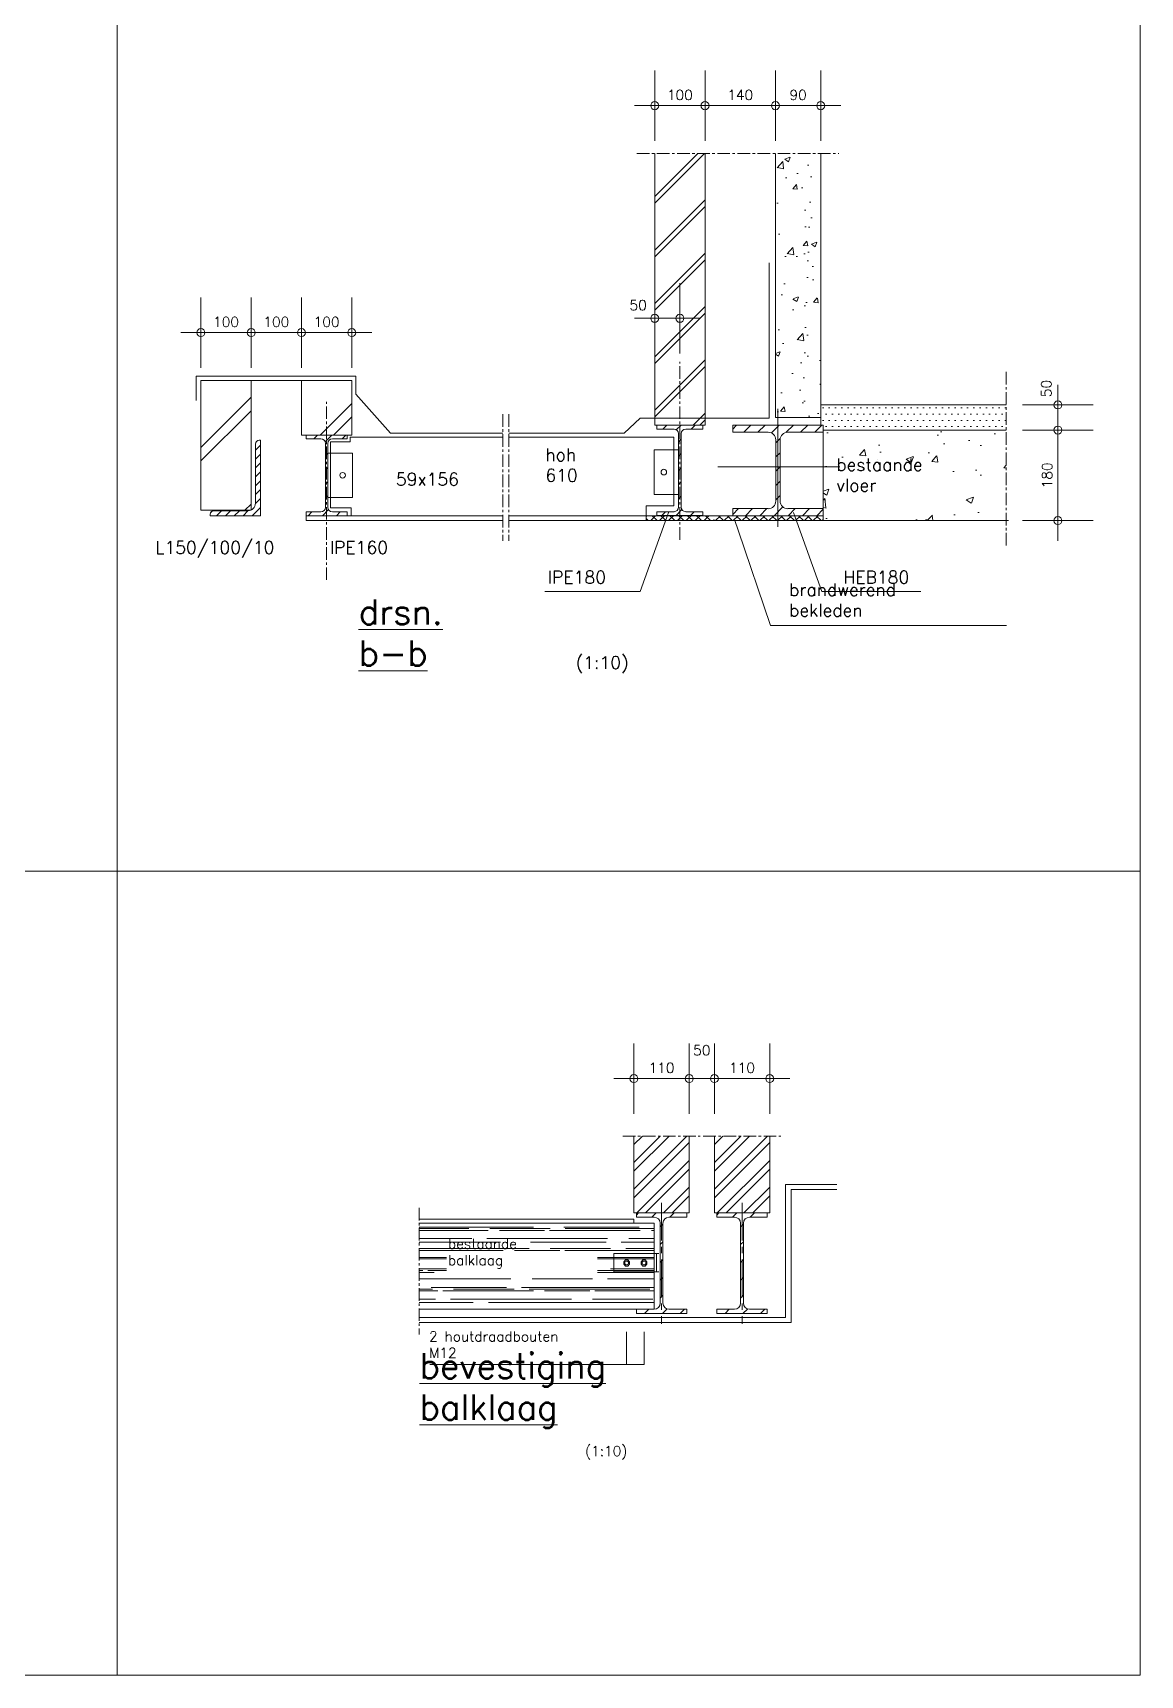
# Model space of a CAD drawing. Header units: millimetres. Extents: x -14163 to 55687, y -143 to 37302.
# Drawn here: x 41268 to 43469, y 28084 to 31349 of the extents above; entities that cross this region are included whole.
import ezdxf

# ---------------------------------------------------------------- set-up
doc = ezdxf.new("R2010")
doc.units = ezdxf.units.MM
doc.linetypes.add('IMPORT-CENTER _3_', pattern=[1016, 635, -127, 127, -127])
doc.linetypes.add('IMPORT-CENTER2 _2_', pattern=[571.5, 381, -63.5, 63.5, -63.5])
for name, color, linetype, lineweight in [('ARCERING', 55, 'Continuous', 13), ('AS', 1, 'IMPORT-CENTER _3_', 13), ('doorbraakdetails_dwg', 8, 'Continuous', 13), ('MAATVOERING', 1, 'Continuous', 13), ('STAAL', 2, 'Continuous', 13), ('STEEL_OUTLINE', 2, 'Continuous', 13)]:
    doc.layers.add(name, color=color, linetype=linetype, lineweight=lineweight)
doc.styles.add('RomanS', font='romans__.ttf', dxfattribs={"height": 635})
doc.styles.add('RomanS_1', font='romans__.ttf', dxfattribs={"height": 1270})
doc.styles.add('RomanS_2', font='romans__.ttf', dxfattribs={"height": 508})

# ---------------------------------------------------------------- blocks, each defined once
blk = doc.blocks.new('doorbraakdetails_dwg_DOT2035-5098677-Details Constructie')
at = {"layer": 'MAATVOERING'}
for p, q in [((0, 17.78), (0, -17.78)), ((-5.08, 0), (10.16, 0))]:
    blk.add_line(p, q, dxfattribs=at)
blk.add_circle((0, 0), 2.03, dxfattribs=at)
blk = doc.blocks.new('doorbraakdetails_dwg_HOEK15010010-5098682-Details Constructie')
at = {"layer": 'ARCERING'}
h = blk.add_hatch(dxfattribs=at)
h.set_pattern_fill('FP_1', color=1, style=0, pattern_type=2)
h.set_pattern_definition([(45, (-20521.456, -29955.27), (-44.90128, 44.90128), [])])
h.paths.add_polyline_path([(-508, 0), (0, 0), (0, 762), (-13, 762), (-23, 761), (-32, 757), (-40, 751), (-46, 743), (-50, 734), (-51, 724), (-51, 127), (-53, 107), (-61, 89), (-73, 73), (-89, 61), (-107, 53), (-127, 51), (-470, 51), (-480, 50), (-489, 46), (-497, 40), (-503, 32), (-507, 23), (-508, 13)])
at = {"color": 2, "lineweight": 13}
for p, q in [((-51, 127), (-51, 724)), ((-470, 51), (-127, 51))]:
    blk.add_line(p, q, dxfattribs=at)
at = {"color": 2, "lineweight": 13, "flags": 128}
blk.add_lwpolyline([(-13, 762), (0, 762), (0, 0), (-508, 0), (-508, 13)], dxfattribs=at)
at = {"color": 2, "lineweight": 13}
for centre, radius, start, end in [((-13, 724), 38.1, 90, 180), ((-470, 13), 38.1, 90, 180), ((-127, 127), 76.2, 270, 0)]:
    blk.add_arc(centre, radius, start, end, dxfattribs=at)
blk = doc.blocks.new('doorbraakdetails_dwg__X4-5098680-Details Constructie')
at = {"layer": 'STEEL_OUTLINE'}
for p, q in [((293547, 211360), (293584, 211397)), ((293661, 211330), (293728, 211397)), ((293834, 211360), (293872, 211397)), ((293664, 211189), (293689, 211215)), ((293664, 211046), (293689, 211071)), ((293664, 210902), (293689, 210927)), ((293664, 210758), (293689, 210784)), ((293490, 210584), (293528, 210622)), ((293634, 210584), (293695, 210646)), ((293777, 210584), (293815, 210622))]:
    blk.add_line(p, q, dxfattribs=at)
blk = doc.blocks.new('doorbraakdetails_dwg_IPE160-5098683-Details Constructie')
at = {"layer": 'STEEL_OUTLINE'}
for p, q in [((-13, -83), (-13, -729)), ((13, -83), (13, -729))]:
    blk.add_line(p, q, dxfattribs=at)
at = {"layer": 'STEEL_OUTLINE', "flags": 128}
for points in [[(58, -38), (208, -38), (208, 0), (-208, 0), (-208, -38), (-58, -38)], [(-58, -775), (-208, -775), (-208, -813), (208, -813), (208, -775), (58, -775)]]:
    blk.add_lwpolyline(points, dxfattribs=at)
at = {"layer": 'STEEL_OUTLINE'}
for centre, start, end in [((-58, -83), 360, 90), ((58, -83), 90, 180), ((-58, -729), 270, 0), ((58, -729), 180, 270)]:
    blk.add_arc(centre, 45.7, start, end, dxfattribs=at)
blk.add_blockref('doorbraakdetails_dwg__X4-5098680-Details Constructie', (-293677, -211397))
blk = doc.blocks.new('doorbraakdetails_dwg_HE180B-5098694-Details Constructie')
at = {"color": 1, "lineweight": 13}
for p, q in [((0, 586), (0, -606)), ((-457, 383), (-418, 422)), ((-346, 351), (-274, 422)), ((-202, 351), (-131, 422)), ((-65, 344), (13, 422)), ((84, 350), (157, 422)), ((229, 351), (300, 422)), ((373, 351), (444, 422)), ((-22, 244), (23, 289)), ((623, 0), (-606, 0)), ((-22, 101), (22, 144)), ((-22, -43), (22, 0)), ((-22, -187), (22, -144)), ((-22, -331), (22, -287)), ((-457, -479), (-399, -421)), ((-327, -492), (-256, -421)), ((-183, -492), (-112, -421)), ((-39, -492), (49, -403)), ((104, -492), (175, -421)), ((248, -492), (319, -421)), ((392, -492), (457, -426))]:
    blk.add_line(p, q, dxfattribs=at)
at = {"color": 2, "lineweight": 13}
for p, q in [((-22, 275), (-22, -345)), ((22, 275), (22, -345))]:
    blk.add_line(p, q, dxfattribs=at)
at = {"color": 2, "lineweight": 13, "flags": 128}
for points in [[(-98, 351), (-457, 351), (-457, 422), (457, 422), (457, 351), (98, 351)], [(98, -421), (457, -421), (457, -492), (-457, -492), (-457, -421), (-98, -421)]]:
    blk.add_lwpolyline(points, dxfattribs=at)
at = {"color": 2, "lineweight": 13}
for centre, start, end in [((-98, 275), 360, 90), ((98, 275), 90, 180), ((-98, -345), 270, 360), ((98, -345), 180, 270)]:
    blk.add_arc(centre, 76.2, start, end, dxfattribs=at)
blk = doc.blocks.new('doorbraakdetails_dwg__X272-5098695-Details Constructie')
at = {"layer": 'STEEL_OUTLINE'}
for p, q in [((293450, 211263), (293491, 211304)), ((293587, 211256), (293635, 211304)), ((293738, 211263), (293778, 211304)), ((293609, 211135), (293636, 211162)), ((293609, 210991), (293636, 211018)), ((293609, 210847), (293636, 210874)), ((293609, 210704), (293636, 210731)), ((293582, 210389), (293644, 210451)), ((293609, 210560), (293636, 210587)), ((293439, 210389), (293479, 210430)), ((293726, 210389), (293767, 210430))]:
    blk.add_line(p, q, dxfattribs=at)
blk = doc.blocks.new('doorbraakdetails_dwg_IPE180-5098696-Details Constructie')
at = {"layer": 'STEEL_OUTLINE'}
for p, q in [((-13, -86), (-13, -828)), ((13, -86), (13, -828))]:
    blk.add_line(p, q, dxfattribs=at)
at = {"layer": 'STEEL_OUTLINE', "flags": 128}
for points in [[(59, -41), (231, -41), (231, 0), (-231, 0), (-231, -41), (-59, -41)], [(-59, -874), (-231, -874), (-231, -914), (231, -914), (231, -874), (59, -874)]]:
    blk.add_lwpolyline(points, dxfattribs=at)
at = {"layer": 'STEEL_OUTLINE'}
for centre, start, end in [((-59, -86), 360, 90), ((59, -86), 90, 180), ((-59, -828), 270, 0), ((59, -828), 180, 270)]:
    blk.add_arc(centre, 45.7, start, end, dxfattribs=at)
blk.add_blockref('doorbraakdetails_dwg__X272-5098695-Details Constructie', (-293623, -211304))
blk = doc.blocks.new('doorbraakdetails_dwg_MOERPLAT-5098692-Details Constructie')
at = {"layer": 'STAAL', "flags": 128}
blk.add_lwpolyline([(-60, 25), (-60, -25), (-25, -63), (25, -63), (60, -25), (60, 25), (25, 63), (-25, 63)], close=True, dxfattribs=at)
at = {"layer": 'STAAL'}
blk.add_circle((0, 0), 38.1, dxfattribs=at)
blk = doc.blocks.new('doorbraakdetails_dwg__X284-5098859-Details Constructie')
at = {"color": 250, "lineweight": 13}
for p, q in [((153071, 56803), (153115, 56846)), ((153247, 56800), (153294, 56846)), ((153431, 56803), (153474, 56846)), ((153288, 56661), (153317, 56689)), ((153288, 56481), (153317, 56509)), ((153288, 56301), (153317, 56330)), ((153288, 56122), (153317, 56150)), ((153288, 55942), (153317, 55971)), ((153176, 55830), (153219, 55873)), ((153356, 55830), (153399, 55873)), ((153535, 55830), (153556, 55851))]:
    blk.add_line(p, q, dxfattribs=at)
blk = doc.blocks.new('doorbraakdetails_dwg_Ipe200-5098860-Details Constructie')
at = {"color": 1, "linetype": 'IMPORT-CENTER2 _2_', "lineweight": 13}
blk.add_line((0, 610), (0, -610), dxfattribs=at)
at = {"color": 2, "lineweight": 13}
for p, q in [((-14, -404), (-14, 404)), ((14, -404), (14, 404))]:
    blk.add_line(p, q, dxfattribs=at)
at = {"color": 2, "lineweight": 13, "flags": 128}
for points in [[(-75, 465), (-254, 465), (-254, 508), (254, 508), (254, 465), (75, 465)], [(-75, -465), (-254, -465), (-254, -508), (254, -508), (254, -465), (75, -465)]]:
    blk.add_lwpolyline(points, dxfattribs=at)
at = {"color": 2, "lineweight": 13}
for centre, start, end in [((-75, 404), 360, 90), ((75, 404), 90, 180), ((-75, -404), 270, 0), ((75, -404), 180, 270)]:
    blk.add_arc(centre, 61, start, end, dxfattribs=at)
at = {"rotation": 180}
blk.add_blockref('doorbraakdetails_dwg__X284-5098859-Details Constructie', (153302, 56338), dxfattribs=at)
blk = doc.blocks.new('doorbraakdetails_dwg-4168051-Details Constructie')
at = {"layer": 'ARCERING'}
h = blk.add_hatch(dxfattribs=at)
h.set_pattern_fill('FP_49', color=256, style=0, pattern_type=2)
h.set_pattern_definition([(45, (660266.2, 53113.8), (-1347.04, 1347.04), []), (45, (660774.2, 83593.8), (-1347.04, 1347.04), [])])
h.paths.add_polyline_path([(694374, 95434), (694374, 109143), (691834, 109143), (691834, 95434), (693104, 95434)])
h = blk.add_hatch(dxfattribs=at)
h.set_pattern_fill('FP_48', color=256, style=0, pattern_type=2)
h.set_pattern_definition([(50, (660266.2, 53113.8), (2732.76, -239.086), [285.75, -3143.25]), (355, (660266.2, 53113.8), (-528.64, 2865.85), [228.6, -2514.6]), (100.451, (660494, 53094), (2204.14, 2626.75), [242.85, -2671.35]), (46.184, (660266, 53876), (4066.19, -630.64), [428.62, -4714.88]), (96.636, (660605, 53823.3), (3561.04, 3711.41), [364.27, -4007.03]), (351.184, (660266, 53876), (3561.07, 3711.38), [342.9, -3771.9]), (21, (660647.2, 53685.3), (2274.216, -1533.98), [285.75, -3143.25]), (326, (660647.2, 53685.3), (927.03, 2762.82), [228.6, -2514.6]), (71.451, (660836.7, 53557.5), (3201.26, 1228.82), [242.85, -2671.35]), (37.5, (660266.2, 53113.8), (46.329, 1268.326), [0, -2484.12, 0, -2552.7, -2524.125]), (37.5, (660266.2, 53113.8), (46.329, 1268.326), [-5036.82, 0, -2524.125]), (7.5, (660266.2, 53113.8), (1002.295, 1502.709), [0, -1455.42, 0, -2426.97, -962.025]), (7.5, (660266.2, 53113.8), (1002.295, 1502.709), [-3882.39, 0, -962.025]), (327.5, (659416.5, 53113.8), (2033.863, -85.934), [0, -952.5, 0, -2971.8, -3943.35]), (327.5, (659416.5, 53113.8), (2033.863, -85.934), [-3924.3, 0, -3943.35]), (317.5, (659035.5, 53113.8), (2221.94, 381.4), [0, -1238.25, 0, -1973.58, -2800.35]), (317.5, (659035.5, 53113.8), (2221.94, 381.4), [-3211.83, 0, -2800.35])])
h.paths.add_polyline_path([(700216, 95820), (700216, 109143), (697930, 109143), (697930, 95820)])
h = blk.add_hatch(dxfattribs=at)
h.set_pattern_fill('FP_45', color=256, style=0, pattern_type=2)
h.set_pattern_definition([(45, (624989, 57376), (-2694.08, 2694.08), []), (45, (626005, 118336), (-2694.08, 2694.08), [])])
h.paths.add_polyline_path([(668920, 91136), (671421, 91136), (671460, 91152), (671460, 97685), (668920, 97685)])
h.paths.add_polyline_path([(676540, 94926), (676540, 97685), (674000, 97685), (674000, 94926)])
h = blk.add_hatch(dxfattribs=at)
h.set_pattern_fill('FP_46', color=256, style=0, pattern_type=2)
h.set_pattern_definition([(0, (660266.16, 53113.85), (158.75, 317.5), [0, -317.5])])
h.paths.add_polyline_path([(709575, 95185), (709575, 96455), (700216, 96455), (700216, 95434), (700343, 95434), (700343, 95185)])
h = blk.add_hatch(dxfattribs=at)
h.set_pattern_fill('FP_47', color=256, style=0, pattern_type=2)
h.set_pattern_definition([(50, (660266.2, 53113.8), (3643.68, -318.78), [381, -4191]), (355, (660266, 53114), (-704.86, 3821.14), [304.8, -3352.8]), (100.451, (660569.8, 53087.3), (2938.85, 3502.33), [323.8, -3561.8]), (46.184, (660266, 54130), (5421.58, -840.86), [571.5, -6286.5]), (96.636, (660718, 54060), (4748.05, 4948.55), [485.7, -5342.7]), (351.184, (660266, 54130), (4748.1, 4948.5), [457.2, -5029.2]), (21, (660774.2, 53875.8), (3032.29, -2045.3), [381, -4191]), (326, (660774, 53876), (1236.04, 3683.76), [304.8, -3352.8]), (71.451, (661027, 53705.4), (4268.34, 1638.42), [323.8, -3561.8]), (37.5, (660266.2, 53113.8), (61.772, 1691.1), [0, -3312.16, 0, -3403.6, -3365.5]), (37.5, (660266.2, 53113.8), (61.772, 1691.1), [-6715.76, 0, -3365.5]), (7.5, (660266.2, 53113.8), (1336.393, 2003.61), [0, -1940.56, 0, -3235.96, -1282.7]), (7.5, (660266.2, 53113.8), (1336.393, 2003.61), [-5176.52, 0, -1282.7]), (327.5, (659133.3, 53113.8), (2711.818, -114.58), [0, -1270, 0, -3962.4, -5257.8]), (327.5, (659133.3, 53113.8), (2711.818, -114.58), [-5232.4, 0, -5257.8]), (317.5, (658625.3, 53113.8), (2962.586, 508.53), [0, -1651, 0, -2631.44, -3733.8]), (317.5, (658625.3, 53113.8), (2962.586, 508.53), [-4282.44, 0, -3733.8])])
h.paths.add_polyline_path([(709575, 90613), (709575, 95185), (700343, 95185), (700343, 90613)])
h.paths.add_polyline_path([(708842, 91815), (700965, 91815), (700965, 92767), (708842, 92767)])
h = blk.add_hatch(dxfattribs=at)
h.set_pattern_fill('FP_51', color=256, style=0, pattern_type=2)
h.set_pattern_definition([(45, (216777.78, -328960.1), (-224.5064, 224.5064), []), (135, (216777.78, -328960.1), (-224.5064, -224.5064), [])])
h.paths.add_polyline_path([(694816, 90613), (694816, 90862), (691394, 90862), (691394, 90613), (693104, 90613)])
h = blk.add_hatch(dxfattribs=at)
h.set_pattern_fill('FP_50', color=256, style=0, pattern_type=2)
h.set_pattern_definition([(45, (533049.3, 2452.73), (-224.5064, 224.5064), []), (135, (533049.3, 2452.73), (-224.5064, -224.5064), [])])
h.paths.add_polyline_path([(700343, 90613), (700343, 90862), (694816, 90862), (694816, 90613)])
h = blk.add_hatch(dxfattribs=at)
h.set_pattern_fill('FP_102', color=256, style=0, pattern_type=2)
h.set_pattern_definition([(45, (656214.5, 9774.1), (-673.519, 673.519), []), (45, (656663.5, 9774.1), (-673.519, 673.519), [])])
h.paths.add_polyline_path([(693576, 55658), (693576, 59541), (690782, 59541), (690782, 55658)])
h = blk.add_hatch(dxfattribs=at)
h.set_pattern_fill('FP_104', color=256, style=0, pattern_type=2)
h.set_pattern_definition([(45, (660278.5, 9774.1), (-673.519, 673.519), []), (45, (660727.5, 9774.1), (-673.519, 673.519), [])])
h.paths.add_polyline_path([(694846, 55658), (697640, 55658), (697640, 59541), (694846, 59541), (694846, 56545)])
h = blk.add_hatch(dxfattribs=at)
h.set_pattern_fill('FP_103', color=256, style=0, pattern_type=2)
h.set_pattern_definition([(0, (656214.5, 9774.05), (1676.4, 762), [11430, -1524, 3810, -762]), (0, (657228, 10155.1), (-762, 1013.46), [2286, -251.46, 4572, -571.5]), (0, (656595.5, 10421.75), (3962.4, 510.54), [6096, -1066.8, 3048, -762])])
h.paths.add_polyline_path([(688786, 50794), (691803, 50794), (691803, 55138), (679940, 55138), (679940, 50794)])
h.paths.add_polyline_path([(681323, 52593), (681323, 53609), (688943, 53609), (688943, 52593), (688786, 52593)])
h.paths.add_polyline_path([(691230, 52975), (691145, 53068), (691145, 53195), (691230, 53289), (691357, 53289), (691443, 53195), (691443, 53068), (691357, 52975)])
h.paths.add_polyline_path([(690481, 52975), (690354, 52975), (690268, 53068), (690268, 53195), (690354, 53289), (690481, 53289), (690567, 53195), (690567, 53068)])
h.paths.add_polyline_path([(691294, 53036), (691318, 53040), (691341, 53049), (691361, 53064), (691376, 53084), (691386, 53107), (691389, 53132), (691386, 53156), (691376, 53179), (691361, 53199), (691341, 53214), (691318, 53224), (691294, 53227), (691269, 53224), (691246, 53214), (691226, 53199), (691211, 53179), (691202, 53156), (691199, 53132), (691202, 53107), (691211, 53084), (691226, 53064), (691246, 53049), (691269, 53040)])
h.paths.add_polyline_path([(690417, 53036), (690442, 53040), (690465, 53049), (690485, 53064), (690500, 53084), (690509, 53107), (690513, 53132), (690509, 53156), (690500, 53179), (690485, 53199), (690465, 53214), (690442, 53224), (690417, 53227), (690393, 53224), (690370, 53214), (690350, 53199), (690335, 53179), (690325, 53156), (690322, 53132), (690325, 53107), (690335, 53084), (690350, 53064), (690370, 53049), (690393, 53040)])
at = {"color": 2, "lineweight": 13}
for p, q in [((668920, 97685), (676540, 97685)), ((676540, 94926), (674000, 94926)), ((676504, 91266), (676504, 90862)), ((671414, 91136), (668920, 91136)), ((671460, 91136), (671414, 91136)), ((700343, 90613), (684471, 90613))]:
    blk.add_line(p, q, dxfattribs=at)
at = {"color": 1, "lineweight": 13}
for p, q in [((709575, 96455), (700216, 96455)), ((700216, 95820), (697930, 95820)), ((709575, 95185), (700343, 95185)), ((709702, 90613), (700343, 90613))]:
    blk.add_line(p, q, dxfattribs=at)
at = {"color": 2, "lineweight": 13, "flags": 128}
for points in [[(684166, 94824), (676464, 94824), (676464, 94592), (675459, 94592), (675459, 91266), (676504, 91266)], [(691394, 90613), (691394, 90862), (691394, 91355), (692793, 91355), (692793, 94824), (684471, 94824)], [(684166, 90613), (674229, 90613), (674229, 90862), (684166, 90862)], [(700343, 90862), (691394, 90862), (684471, 90862)], [(679940, 50794), (691803, 50794), (691803, 55138), (679940, 55138)]]:
    blk.add_lwpolyline(points, dxfattribs=at)
at = {"color": 250, "lineweight": 13, "flags": 128}
for points in [[(675347, 94023), (676572, 94023), (676572, 91773), (675347, 91773)], [(693025, 94182), (691800, 94182), (691800, 91932), (693025, 91932)], [(692534, 91029), (692362, 90551), (691093, 87033), (686286, 87033)], [(695877, 90613), (696041, 90132), (697677, 85322), (709602, 85322)], [(698836, 91029), (699008, 90551), (700277, 87033), (705278, 87033)]]:
    blk.add_lwpolyline(points, dxfattribs=at)
at = {"color": 250, "lineweight": 13}
for centre in [(676077, 92902), (692295, 93061)]:
    blk.add_circle(centre, 142, dxfattribs=at)
at = {"layer": 'ARCERING', "flags": 128}
for points in [[(684471, 95032), (690292, 95032), (691093, 95790), (697604, 95790), (697604, 103629)], [(684166, 95032), (678501, 95032), (676741, 97000), (676741, 97901), (668685, 97901), (668685, 96684)]]:
    blk.add_lwpolyline(points, dxfattribs=at)
at = {"layer": 'AS'}
for p, q in [((690932, 109143), (701123, 109143)), ((693104, 89648), (693104, 98636)), ((709575, 98119), (709575, 89344)), ((675270, 87616), (675270, 96604)), ((684166, 95988), (684166, 89593)), ((684471, 95988), (684471, 89593)), ((690223, 59541), (694134, 59541)), ((694287, 59541), (698198, 59541)), ((679940, 55920), (679940, 49526))]:
    blk.add_line(p, q, dxfattribs=at)
at = {"layer": 'MAATVOERING'}
for p, q in [((692342, 111564), (693866, 111564)), ((694882, 111564), (697422, 111564)), ((698438, 111564), (699708, 111564)), ((691834, 95434), (691834, 109143)), ((694374, 95434), (694374, 109143)), ((697930, 95820), (697930, 109143)), ((700216, 95434), (700216, 109143)), ((691326, 100828), (690818, 100828)), ((691834, 100828), (693104, 100828)), ((693612, 100828), (694120, 100828)), ((669428, 100105), (670952, 100105)), ((671968, 100105), (673492, 100105)), ((674508, 100105), (676032, 100105)), ((712188, 96963), (712188, 97471)), ((712188, 95185), (712188, 96455)), ((700343, 90613), (700343, 95185)), ((601821, 72912), (716342, 72912)), ((693576, 62442), (694846, 62442)), ((698442, 50376), (698442, 57092)), ((698716, 50133), (698716, 56849)), ((690404, 49656), (690404, 48000))]:
    blk.add_line(p, q, dxfattribs=at)
at = {"layer": 'MAATVOERING', "color": 2}
for p, q in [((668920, 91136), (668920, 97685)), ((671460, 91155), (671460, 97685)), ((674000, 94926), (674000, 97685)), ((676540, 94926), (676540, 97685)), ((671460, 91136), (671460, 91155))]:
    blk.add_line(p, q, dxfattribs=at)
at = {"layer": 'MAATVOERING', "flags": 128}
blk.add_lwpolyline([(716342, 180977), (716342, 223774), (367854, 223774), (367854, 32321), (716342, 32321), (716342, 138181)], close=True, dxfattribs=at)
for points in [[(664698, 223774), (664698, 180977), (664698, 32321)], [(712188, 91121), (712188, 94677), (712188, 94169)], [(691290, 62442), (693068, 62442), (692560, 62442)], [(697132, 62442), (695354, 62442), (695862, 62442)], [(680472, 48000), (691300, 48000), (691300, 49656)]]:
    blk.add_lwpolyline(points, dxfattribs=at)
at = {"layer": 'STAAL', "color": 1}
for p, q in [((691834, 95434), (691948, 95434)), ((694260, 95434), (694374, 95434)), ((701032, 57092), (698442, 57092)), ((701032, 56849), (698716, 56849)), ((698442, 50376), (679940, 50376)), ((698716, 50133), (679940, 50133))]:
    blk.add_line(p, q, dxfattribs=at)
at = {"layer": 'STAAL'}
blk.add_line((691928, 53610), (691928, 52683), dxfattribs=at)
at = {"layer": 'STAAL', "color": 1, "flags": 128}
for points in [[(690782, 59541), (690782, 55658), (693576, 55658), (693576, 59541)], [(694846, 59541), (694846, 55658), (697640, 55658), (697640, 59541)], [(679940, 55346), (690782, 55346), (690782, 55138)]]:
    blk.add_lwpolyline(points, dxfattribs=at)
at = {"layer": 'STAAL', "flags": 128}
blk.add_lwpolyline([(692035, 53610), (689767, 53610), (689767, 52683), (692035, 52683)], dxfattribs=at)
at = {"xscale": 100, "yscale": 100, "zscale": 100}
for p, rotation in [((691834, 111564), 180), ((694374, 111564), 180), ((697930, 111564), 180), ((693104, 100828), 180), ((668920, 100105), 180), ((671460, 100105), 180), ((674000, 100105), 180), ((712188, 96455), 270), ((712188, 95185), 90), ((712188, 95185), 90), ((712188, 90613), 270), ((690782, 62442), 180), ((694846, 62442), 180), ((694846, 62442), 180)]:
    blk.add_blockref('doorbraakdetails_dwg_DOT2035-5098677-Details Constructie', p, dxfattribs=dict(at, rotation=rotation))
for name, p, xscale, yscale, zscale in [('doorbraakdetails_dwg_DOT2035-5098677-Details Constructie', (694374, 111564), 100, 100, 100), ('doorbraakdetails_dwg_DOT2035-5098677-Details Constructie', (697930, 111564), 100, 100, 100), ('doorbraakdetails_dwg_DOT2035-5098677-Details Constructie', (700216, 111564), 100, 100, 100), ('doorbraakdetails_dwg_DOT2035-5098677-Details Constructie', (691834, 100828), 100, 100, 100), ('doorbraakdetails_dwg_DOT2035-5098677-Details Constructie', (671460, 100105), 100, 100, 100), ('doorbraakdetails_dwg_DOT2035-5098677-Details Constructie', (674000, 100105), 100, 100, 100), ('doorbraakdetails_dwg_DOT2035-5098677-Details Constructie', (676540, 100105), 100, 100, 100), ('doorbraakdetails_dwg_HE180B-5098694-Details Constructie', (698057, 93322), 5, 5, 5), ('doorbraakdetails_dwg_IPE180-5098696-Details Constructie', (693104, 95434), 5, 5, 5), ('doorbraakdetails_dwg_HOEK15010010-5098682-Details Constructie', (671929, 90860), 5, 5, 5), ('doorbraakdetails_dwg_IPE160-5098683-Details Constructie', (675270, 94926), 5, 5, 5), ('doorbraakdetails_dwg_DOT2035-5098677-Details Constructie', (693576, 62442), 100, 100, 100), ('doorbraakdetails_dwg_DOT2035-5098677-Details Constructie', (693576, 62442), 100, 100, 100), ('doorbraakdetails_dwg_DOT2035-5098677-Details Constructie', (697640, 62442), 100, 100, 100), ('doorbraakdetails_dwg_Ipe200-5098860-Details Constructie', (692179, 53118), 5, 5, 5), ('doorbraakdetails_dwg_Ipe200-5098860-Details Constructie', (696243, 53118), 5, 5, 5), ('doorbraakdetails_dwg_MOERPLAT-5098692-Details Constructie', (690417, 53132), 2.5, 2.5, 2.5), ('doorbraakdetails_dwg_MOERPLAT-5098692-Details Constructie', (690417, 53132), 2.5, 2.5, 2.5), ('doorbraakdetails_dwg_MOERPLAT-5098692-Details Constructie', (691294, 53132), 2.5, 2.5, 2.5)]:
    blk.add_blockref(name, p, dxfattribs=dict(xscale=xscale, yscale=yscale, zscale=zscale))
at = {"layer": 'MAATVOERING', "color": 2, "line_spacing_factor": 0.983083}
for s, insert, char_height, width, attachment_point, style in [('100', (693104, 112359), 508, 1763.82, 2, 'RomanS_2'), ('140', (696152, 112359), 508, 1763.82, 2, 'RomanS_2'), ('90', (699073, 112359), 508, 1175.88, 2, 'RomanS_2'), ('50', (690996, 101743), 508, 1175.88, 2, 'RomanS_2'), ('100', (670190, 100900), 508, 1763.82, 2, 'RomanS_2'), ('100', (672730, 100900), 508, 1763.82, 2, 'RomanS_2'), ('100', (675270, 100900), 508, 1763.82, 2, 'RomanS_2'), ('hoh\\P610', (686314, 94258), 635, 2203.84, 1, 'RomanS'), ('bestaande\\Pvloer', (701003, 93757), 635, 5923.3, 1, 'RomanS'), ('59x156', (678766, 93018), 635, 4299.42, 1, 'RomanS'), ('L150/100/10', (666618, 89575), 635, 8096.21, 1, 'RomanS'), ('IPE160', (675432, 89575), 635, 3982.38, 1, 'RomanS'), ('IPE180', (686433, 88071), 635, 3982.38, 1, 'RomanS'), ('HEB180', (701364, 88071), 635, 4670.59, 1, 'RomanS'), ('brandwerend\\Pbekleden', (698622, 87445), 635, 7338.4, 1, 'RomanS'), ('(1:10)', (687844, 83761), 635, 3618.94, 1, 'RomanS'), ('50', (694211, 64126), 508, 1175.88, 2, 'RomanS_2'), ('110', (692179, 63237), 508, 1763.82, 2, 'RomanS_2'), ('110', (696243, 63237), 508, 1763.82, 2, 'RomanS_2'), ('bestaande\\Pbalklaag', (681395, 54359), 508, 4740.65, 1, 'RomanS_2'), ('2 houtdraadbouten\\PM12', (680440, 49678), 508, 9041.88, 1, 'RomanS_2'), ('(1:10)', (688319, 43889), 508, 2896.37, 1, 'RomanS_2')]:
    blk.add_mtext(s, dxfattribs=dict(at, insert=insert, char_height=char_height, width=width, attachment_point=attachment_point, style=style))
at = {"layer": 'MAATVOERING', "color": 2, "char_height": 508, "attachment_point": 2, "rotation": 90, "line_spacing_factor": 0.983083, "style": 'RomanS_2'}
for s, insert, width in [('50', (711353, 97282), 1175.88), ('180', (711393, 92899), 1763.82)]:
    blk.add_mtext(s, dxfattribs=dict(at, insert=insert, width=width))
at = {"layer": 'MAATVOERING', "color": 6, "char_height": 1270, "attachment_point": 1, "line_spacing_factor": 0.983083, "style": 'RomanS_1'}
for s, insert, width in [('\\Ldrsn.\\Pb-b', (676884, 86637), 5787.34), ('\\Lbevestiging\\Pbalklaag', (679958, 48572), 12809.32)]:
    blk.add_mtext(s, dxfattribs=dict(at, insert=insert, width=width))

msp = doc.modelspace()

# ---------------------------------------------------------------- block references
at = {"layer": 'doorbraakdetails_dwg', "color": 2, "xscale": 0.039370078740157, "yscale": 0.039370078740157, "zscale": 0.039370078740157}
msp.add_blockref('doorbraakdetails_dwg-4168051-Details Constructie', (15266.4, 26811.9), dxfattribs=at)

doc.saveas('drawing.dxf')
